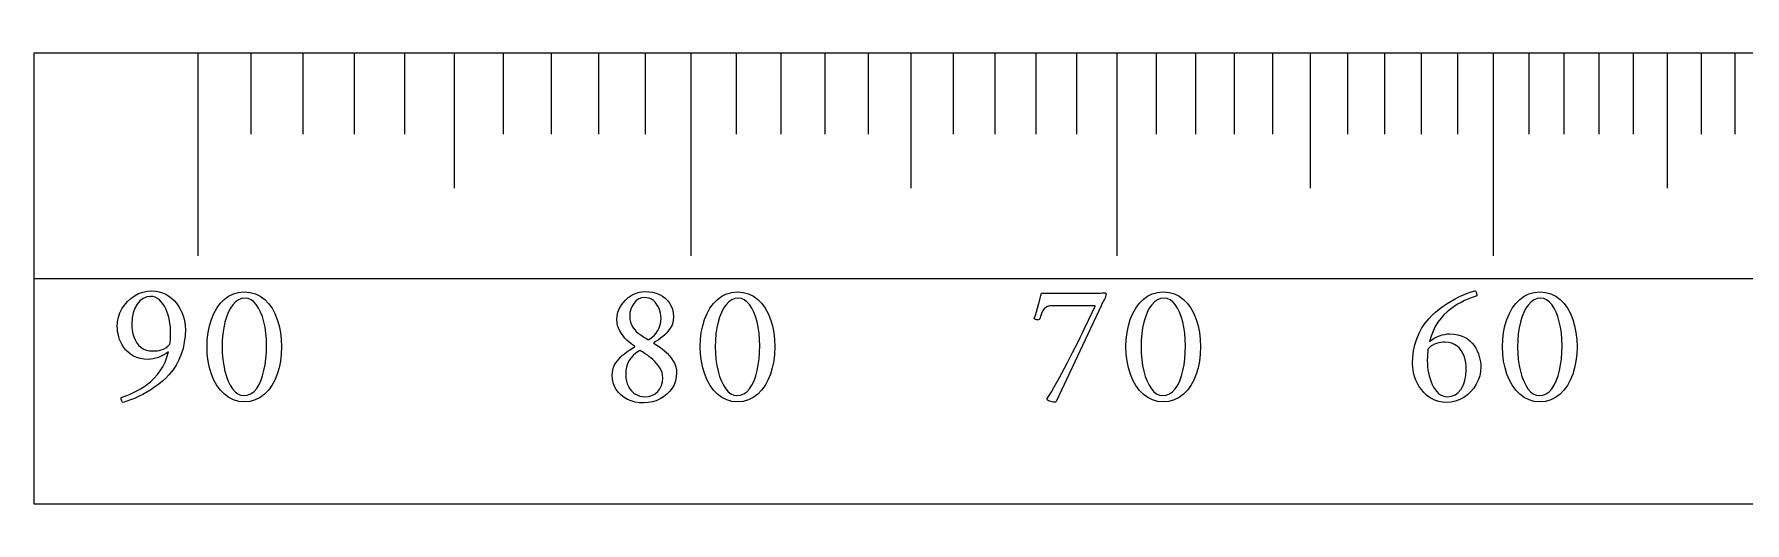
# Model space of a CAD drawing. Header units: millimetres. Extents: x -76 to 76, y -7 to 7.
# Drawn here: x -76 to -35.74, y -5.76 to 5.76 of the extents above; entities that cross this region are included whole.
import ezdxf

# ---------------------------------------------------------------- set-up
doc = ezdxf.new("R2010")
doc.units = ezdxf.units.MM
for name, color, linetype in [('CUT_OUTER', 1, 'Continuous'), ('ENGRAVE', 7, 'Continuous'), ('ENGRAVE_FINE', 8, 'Continuous'), ('GUIDE', 3, 'Continuous'), ('TEXT', 5, 'Continuous')]:
    doc.layers.add(name, color=color, linetype=linetype)

msp = doc.modelspace()

# ---------------------------------------------------------------- linework, layer by layer
at = {"layer": 'CUT_OUTER'}
msp.add_lwpolyline([(-4.725, -5.7574), (-5.2075, -5.32), (-76, -5.32), (-76, 5.32), (-5.2075, 5.32), (-4.725, 5.7574)], dxfattribs=at)
at = {"layer": 'ENGRAVE'}
for points in [[(-72.15, 5.32), (-72.15, 0.532)], [(-66.1133, 5.32), (-66.1133, 2.128)], [(-60.541, 5.32), (-60.541, 0.532)], [(-55.3626, 5.32), (-55.3626, 2.128)], [(-50.52, 5.32), (-50.52, 0.532)], [(-45.9646, 5.32), (-45.9646, 2.128)], [(-41.6558, 5.32), (-41.6558, 0.532)], [(-37.5589, 5.32), (-37.5589, 2.128)]]:
    msp.add_lwpolyline(points, dxfattribs=at)
at = {"layer": 'ENGRAVE_FINE'}
for points in [[(-70.9016, 5.32), (-70.9016, 3.4048)], [(-69.6744, 5.32), (-69.6744, 3.4048)], [(-68.4678, 5.32), (-68.4678, 3.4048)], [(-67.281, 5.32), (-67.281, 3.4048)], [(-64.9642, 5.32), (-64.9642, 3.4048)], [(-63.8329, 5.32), (-63.8329, 3.4048)], [(-62.719, 5.32), (-62.719, 3.4048)], [(-61.6219, 5.32), (-61.6219, 3.4048)], [(-59.4759, 5.32), (-59.4759, 3.4048)], [(-58.4259, 5.32), (-58.4259, 3.4048)], [(-57.3907, 5.32), (-57.3907, 3.4048)], [(-56.3698, 5.32), (-56.3698, 3.4048)], [(-54.3689, 5.32), (-54.3689, 3.4048)], [(-53.3882, 5.32), (-53.3882, 3.4048)], [(-52.42, 5.32), (-52.42, 3.4048)], [(-51.4641, 5.32), (-51.4641, 3.4048)], [(-49.5873, 5.32), (-49.5873, 3.4048)], [(-48.6658, 5.32), (-48.6658, 3.4048)], [(-47.755, 5.32), (-47.755, 3.4048)], [(-46.8548, 5.32), (-46.8548, 3.4048)], [(-45.0843, 5.32), (-45.0843, 3.4048)], [(-44.2136, 5.32), (-44.2136, 3.4048)], [(-43.3521, 5.32), (-43.3521, 3.4048)], [(-42.4996, 5.32), (-42.4996, 3.4048)], [(-40.8205, 5.32), (-40.8205, 3.4048)], [(-39.9934, 5.32), (-39.9934, 3.4048)], [(-39.1743, 5.32), (-39.1743, 3.4048)], [(-38.3628, 5.32), (-38.3628, 3.4048)], [(-36.7623, 5.32), (-36.7623, 3.4048)], [(-35.9727, 5.32), (-35.9727, 3.4048)]]:
    msp.add_lwpolyline(points, dxfattribs=at)
at = {"layer": 'GUIDE'}
msp.add_lwpolyline([(-76, 0), (76, 0)], dxfattribs=at)
at = {"layer": 'TEXT'}
for points in [[(-73.954, -2.8035), (-73.888, -2.7808), (-73.8176, -2.754), (-73.7428, -2.7232), (-73.6636, -2.6881), (-73.5822, -2.648), (-73.5004, -2.6017), (-73.4184, -2.5491), (-73.3362, -2.4904), (-73.2557, -2.4247), (-73.1792, -2.3509), (-73.1064, -2.2692), (-73.0376, -2.1795), (-72.9749, -2.0808), (-72.9207, -1.972), (-72.875, -1.8532), (-72.8378, -1.7244), (-72.8912, -1.7652), (-72.9485, -1.8011), (-73.0097, -1.8321), (-73.0747, -1.8582), (-73.1396, -1.8789), (-73.2008, -1.8937), (-73.2581, -1.9026), (-73.3115, -1.9056), (-73.4123, -1.9007), (-73.5045, -1.886), (-73.5883, -1.8616), (-73.6636, -1.8273), (-73.7311, -1.7855), (-73.7913, -1.7383), (-73.8443, -1.6856), (-73.8902, -1.6276), (-73.9293, -1.5661), (-73.9622, -1.503), (-73.989, -1.4384), (-74.0096, -1.3722), (-74.0249, -1.307), (-74.0359, -1.2451), (-74.0424, -1.1865), (-74.0446, -1.1313), (-74.0378, -1.0203), (-74.0173, -0.914), (-73.9832, -0.8123), (-73.9355, -0.7153), (-73.8761, -0.6251), (-73.8073, -0.5438), (-73.7289, -0.4716), (-73.641, -0.4084), (-73.5457, -0.3571), (-73.4453, -0.3204), (-73.3398, -0.2984), (-73.2291, -0.2911), (-73.1407, -0.2961), (-73.0566, -0.3111), (-72.977, -0.3362), (-72.9017, -0.3714), (-72.8313, -0.4147), (-72.7663, -0.4646), (-72.7067, -0.5208), (-72.6525, -0.5835), (-72.6041, -0.6513), (-72.5619, -0.723), (-72.5258, -0.7986), (-72.496, -0.878), (-72.4725, -0.9592), (-72.4558, -1.0401), (-72.4458, -1.1208), (-72.4424, -1.2013), (-72.4485, -1.3537), (-72.4666, -1.502), (-72.4969, -1.6461), (-72.5392, -1.7861), (-72.5937, -1.9197), (-72.6602, -2.0446), (-72.7388, -2.1607), (-72.8296, -2.268), (-72.9027, -2.3447), (-72.982, -2.4184), (-73.0674, -2.4889), (-73.1591, -2.5563), (-73.2542, -2.6198), (-73.3501, -2.6784), (-73.4467, -2.732), (-73.5442, -2.7808), (-73.6403, -2.8242), (-73.7331, -2.8616), (-73.8226, -2.8932), (-73.9087, -2.9188), (-73.9218, -2.9157), (-73.9324, -2.9064), (-73.9404, -2.891), (-73.9458, -2.8694), (-73.9494, -2.8467), (-73.9519, -2.8282), (-73.9535, -2.8138), (-73.954, -2.8035)], [(-71.0544, -0.3158), (-70.9179, -0.3268), (-70.7924, -0.36), (-70.6779, -0.4154), (-70.5746, -0.4929), (-70.4827, -0.5888), (-70.4026, -0.6993), (-70.3344, -0.8246), (-70.278, -0.9645), (-70.2339, -1.1152), (-70.2024, -1.2729), (-70.1834, -1.4375), (-70.1771, -1.609), (-70.1836, -1.7806), (-70.2029, -1.9452), (-70.2351, -2.1029), (-70.2801, -2.2536), (-70.3374, -2.3937), (-70.4062, -2.5193), (-70.4867, -2.6305), (-70.5787, -2.7273), (-70.6818, -2.8057), (-70.7955, -2.8616), (-70.9197, -2.8952), (-71.0544, -2.9064), (-71.1857, -2.8952), (-71.3077, -2.8616), (-71.4205, -2.8057), (-71.524, -2.7273), (-71.617, -2.6305), (-71.6985, -2.5193), (-71.7684, -2.3937), (-71.8267, -2.2536), (-71.8726, -2.1029), (-71.9055, -1.9452), (-71.9251, -1.7806), (-71.9317, -1.609), (-71.9253, -1.4375), (-71.906, -1.2729), (-71.8738, -1.1152), (-71.8287, -0.9645), (-71.7713, -0.8246), (-71.7021, -0.6993), (-71.621, -0.5888), (-71.5281, -0.4929), (-71.4243, -0.4154), (-71.3108, -0.36), (-71.1875, -0.3268), (-71.0544, -0.3158)], [(-61.616, -0.3075), (-61.5273, -0.3119), (-61.4425, -0.325), (-61.3616, -0.3469), (-61.2845, -0.3775), (-61.213, -0.4164), (-61.1491, -0.463), (-61.0926, -0.5173), (-61.0435, -0.5794), (-61.0039, -0.6489), (-60.9756, -0.7256), (-60.9586, -0.8095), (-60.9529, -0.9006), (-60.9575, -0.9763), (-60.9714, -1.0468), (-60.9946, -1.1122), (-61.027, -1.1725), (-61.066, -1.2281), (-61.1089, -1.2795), (-61.1556, -1.3269), (-61.2062, -1.3702), (-61.2581, -1.4098), (-61.3087, -1.4464), (-61.358, -1.4798), (-61.406, -1.5102), (-61.4168, -1.5148), (-61.4204, -1.5205), (-61.4168, -1.5272), (-61.406, -1.5349), (-61.3443, -1.5704), (-61.2829, -1.6111), (-61.2218, -1.6569), (-61.1609, -1.7079), (-61.1027, -1.763), (-61.0497, -1.8212), (-61.0018, -1.8824), (-60.9591, -1.9468), (-60.9239, -2.0134), (-60.8989, -2.0817), (-60.8838, -2.1514), (-60.8788, -2.2227), (-60.8855, -2.3211), (-60.9055, -2.4143), (-60.939, -2.5023), (-60.9859, -2.5852), (-61.0436, -2.6612), (-61.1099, -2.7288), (-61.1847, -2.7879), (-61.268, -2.8385), (-61.3572, -2.879), (-61.4497, -2.908), (-61.5456, -2.9254), (-61.6449, -2.9311), (-61.751, -2.926), (-61.8513, -2.9106), (-61.9456, -2.8848), (-62.0341, -2.8488), (-62.1148, -2.8035), (-62.1859, -2.7499), (-62.2476, -2.6881), (-62.2997, -2.6181), (-62.3412, -2.5412), (-62.3708, -2.4585), (-62.3885, -2.3702), (-62.3945, -2.2763), (-62.3909, -2.2119), (-62.38, -2.1507), (-62.362, -2.0925), (-62.3368, -2.0374), (-62.3062, -1.9854), (-62.2719, -1.9365), (-62.2341, -1.8907), (-62.1926, -1.8479), (-62.1493, -1.8083), (-62.1056, -1.7717), (-62.0617, -1.7383), (-62.0176, -1.7079), (-61.9753, -1.6803), (-61.9368, -1.6554), (-61.9021, -1.633), (-61.8714, -1.6132), (-61.8652, -1.6072), (-61.8631, -1.6018), (-61.8652, -1.5969), (-61.8714, -1.5926), (-61.9135, -1.5652), (-61.9574, -1.5323), (-62.0031, -1.4941), (-62.0505, -1.4505), (-62.0971, -1.4022), (-62.1401, -1.3501), (-62.1795, -1.2941), (-62.2153, -1.2342), (-62.245, -1.1709), (-62.2663, -1.1045), (-62.279, -1.035), (-62.2833, -0.9624), (-62.2775, -0.8775), (-62.2601, -0.7956), (-62.2311, -0.7168), (-62.1906, -0.6411), (-62.1405, -0.5705), (-62.083, -0.5068), (-62.018, -0.45), (-61.9455, -0.4002), (-61.8678, -0.3597), (-61.7869, -0.3307), (-61.703, -0.3133), (-61.616, -0.3075)], [(-59.4455, -0.3158), (-59.3089, -0.3268), (-59.1834, -0.36), (-59.069, -0.4154), (-58.9656, -0.4929), (-58.8737, -0.5888), (-58.7937, -0.6993), (-58.7255, -0.8246), (-58.6691, -0.9645), (-58.6249, -1.1152), (-58.5934, -1.2729), (-58.5745, -1.4375), (-58.5682, -1.609), (-58.5746, -1.7806), (-58.5939, -1.9452), (-58.6261, -2.1029), (-58.6711, -2.2536), (-58.7284, -2.3937), (-58.7973, -2.5193), (-58.8777, -2.6305), (-58.9698, -2.7273), (-59.0728, -2.8057), (-59.1865, -2.8616), (-59.3107, -2.8952), (-59.4455, -2.9064), (-59.5767, -2.8952), (-59.6988, -2.8616), (-59.8115, -2.8057), (-59.915, -2.7273), (-60.0081, -2.6305), (-60.0895, -2.5193), (-60.1594, -2.3937), (-60.2177, -2.2536), (-60.2637, -2.1029), (-60.2965, -1.9452), (-60.3162, -1.7806), (-60.3227, -1.609), (-60.3163, -1.4375), (-60.297, -1.2729), (-60.2648, -1.1152), (-60.2198, -0.9645), (-60.1624, -0.8246), (-60.0931, -0.6993), (-60.012, -0.5888), (-59.9191, -0.4929), (-59.8154, -0.4154), (-59.7019, -0.36), (-59.5785, -0.3268), (-59.4455, -0.3158)], [(-51.0719, -0.3487), (-51.032, -0.3483), (-50.9905, -0.3472), (-50.9475, -0.3452), (-50.903, -0.3425), (-50.8623, -0.3398), (-50.8309, -0.3379), (-50.8088, -0.3367), (-50.7959, -0.3364), (-50.7851, -0.3387), (-50.7774, -0.3456), (-50.7728, -0.3572), (-50.7712, -0.3734), (-50.7735, -0.396), (-50.7805, -0.4223), (-50.7921, -0.4526), (-50.8083, -0.4867), (-50.8271, -0.5234), (-50.8464, -0.5613), (-50.8662, -0.6006), (-50.8865, -0.6411), (-51.945, -2.9023), (-51.9523, -2.9077), (-51.9615, -2.9116), (-51.9728, -2.9139), (-51.9862, -2.9147), (-52.0102, -2.9133), (-52.0367, -2.909), (-52.0658, -2.9019), (-52.0974, -2.892), (-52.1263, -2.8803), (-52.1469, -2.8678), (-52.1592, -2.8546), (-52.1633, -2.8405), (-52.1106, -2.7582), (-52.0552, -2.6676), (-51.9973, -2.5687), (-51.9368, -2.4616), (-51.8746, -2.3489), (-51.8117, -2.233), (-51.748, -2.1141), (-51.6835, -1.9921), (-51.6194, -1.869), (-51.5569, -1.747), (-51.4959, -1.626), (-51.4364, -1.5061), (-51.3792, -1.3893), (-51.3252, -1.278), (-51.2742, -1.1721), (-51.2263, -1.0716), (-51.1823, -0.9786), (-51.1429, -0.8955), (-51.1082, -0.8221), (-51.0781, -0.7585), (-51.0537, -0.7072), (-51.0364, -0.6705), (-51.0259, -0.6485), (-51.0225, -0.6411), (-52.0439, -0.6411), (-52.1, -0.6458), (-52.1489, -0.6597), (-52.1906, -0.6828), (-52.2251, -0.7153), (-52.255, -0.7578), (-52.2828, -0.811), (-52.3085, -0.8751), (-52.3322, -0.95), (-52.3368, -0.9609), (-52.3466, -0.9686), (-52.3616, -0.9732), (-52.3816, -0.9748), (-52.3887, -0.9742), (-52.3976, -0.9727), (-52.4083, -0.9701), (-52.4208, -0.9665), (-52.4332, -0.9624), (-52.4439, -0.9583), (-52.4528, -0.9542), (-52.4599, -0.95), (-52.4335, -0.8673), (-52.4079, -0.7838), (-52.383, -0.6995), (-52.359, -0.6144), (-52.337, -0.5337), (-52.3183, -0.4625), (-52.303, -0.4008), (-52.291, -0.3487)], [(-49.4244, -0.3158), (-49.2878, -0.3268), (-49.1623, -0.36), (-49.0479, -0.4154), (-48.9446, -0.4929), (-48.8527, -0.5888), (-48.7726, -0.6993), (-48.7044, -0.8246), (-48.648, -0.9645), (-48.6039, -1.1152), (-48.5723, -1.2729), (-48.5534, -1.4375), (-48.5471, -1.609), (-48.5535, -1.7806), (-48.5729, -1.9452), (-48.605, -2.1029), (-48.6501, -2.2536), (-48.7074, -2.3937), (-48.7762, -2.5193), (-48.8567, -2.6305), (-48.9487, -2.7273), (-49.0518, -2.8057), (-49.1654, -2.8616), (-49.2896, -2.8952), (-49.4244, -2.9064), (-49.5557, -2.8952), (-49.6777, -2.8616), (-49.7904, -2.8057), (-49.8939, -2.7273), (-49.987, -2.6305), (-50.0685, -2.5193), (-50.1383, -2.3937), (-50.1967, -2.2536), (-50.2426, -2.1029), (-50.2754, -1.9452), (-50.2951, -1.7806), (-50.3017, -1.609), (-50.2952, -1.4375), (-50.2759, -1.2729), (-50.2438, -1.1152), (-50.1987, -0.9645), (-50.1413, -0.8246), (-50.0721, -0.6993), (-49.991, -0.5888), (-49.898, -0.4929), (-49.7943, -0.4154), (-49.6808, -0.36), (-49.5575, -0.3268), (-49.4244, -0.3158)], [(-42.6855, -1.3043), (-42.5847, -1.3091), (-42.4924, -1.3238), (-42.4086, -1.3483), (-42.3333, -1.3825), (-42.2659, -1.4243), (-42.2057, -1.4716), (-42.1526, -1.5242), (-42.1068, -1.5823), (-42.0676, -1.6438), (-42.0342, -1.7069), (-42.0068, -1.7715), (-41.9853, -1.8376), (-41.9691, -1.9029), (-41.9575, -1.9648), (-41.9506, -2.0234), (-41.9483, -2.0786), (-41.9551, -2.1879), (-41.9755, -2.2933), (-42.0096, -2.3948), (-42.0574, -2.4925), (-42.1166, -2.5836), (-42.1851, -2.6655), (-42.2628, -2.7381), (-42.3498, -2.8014), (-42.4444, -2.8528), (-42.5449, -2.8894), (-42.6514, -2.9115), (-42.7638, -2.9188), (-42.8522, -2.9138), (-42.9362, -2.8987), (-43.0159, -2.8736), (-43.0912, -2.8385), (-43.1616, -2.7951), (-43.2266, -2.7453), (-43.2862, -2.689), (-43.3404, -2.6264), (-43.3889, -2.5585), (-43.4315, -2.4868), (-43.4682, -2.4113), (-43.4989, -2.3319), (-43.5233, -2.2507), (-43.5406, -2.1697), (-43.5511, -2.089), (-43.5545, -2.0086), (-43.5484, -1.8562), (-43.5298, -1.7079), (-43.4989, -1.5637), (-43.4557, -1.4237), (-43.4006, -1.2901), (-43.3342, -1.1653), (-43.2565, -1.0492), (-43.1674, -0.9418), (-43.0926, -0.8651), (-43.0124, -0.7915), (-42.9268, -0.7209), (-42.8358, -0.6535), (-42.7416, -0.5899), (-42.6464, -0.531), (-42.5501, -0.4767), (-42.4528, -0.427), (-42.3566, -0.383), (-42.2638, -0.3456), (-42.1744, -0.315), (-42.0883, -0.2911), (-42.0752, -0.294), (-42.0646, -0.3029), (-42.0566, -0.3177), (-42.0512, -0.3384), (-42.0476, -0.3604), (-42.045, -0.3791), (-42.0435, -0.3944), (-42.043, -0.4064), (-42.109, -0.429), (-42.1794, -0.4558), (-42.2542, -0.4867), (-42.3333, -0.5217), (-42.4148, -0.5619), (-42.4966, -0.6082), (-42.5785, -0.6607), (-42.6608, -0.7194), (-42.7411, -0.7852), (-42.8173, -0.8589), (-42.8894, -0.9407), (-42.9573, -1.0304), (-43.0194, -1.1291), (-43.0737, -1.2378), (-43.1203, -1.3566), (-43.1592, -1.4855), (-43.1041, -1.4447), (-43.0459, -1.4088), (-42.9846, -1.3778), (-42.9203, -1.3516), (-42.8562, -1.3309), (-42.7957, -1.3161), (-42.7388, -1.3072), (-42.6855, -1.3043)], [(-40.5602, -0.3158), (-40.4237, -0.3268), (-40.2982, -0.36), (-40.1838, -0.4154), (-40.0804, -0.4929), (-39.9885, -0.5888), (-39.9085, -0.6993), (-39.8402, -0.8246), (-39.7839, -0.9645), (-39.7397, -1.1152), (-39.7082, -1.2729), (-39.6893, -1.4375), (-39.683, -1.609), (-39.6894, -1.7806), (-39.7087, -1.9452), (-39.7409, -2.1029), (-39.7859, -2.2536), (-39.8432, -2.3937), (-39.9121, -2.5193), (-39.9925, -2.6305), (-40.0845, -2.7273), (-40.1876, -2.8057), (-40.3013, -2.8616), (-40.4255, -2.8952), (-40.5602, -2.9064), (-40.6915, -2.8952), (-40.8135, -2.8616), (-40.9263, -2.8057), (-41.0298, -2.7273), (-41.1228, -2.6305), (-41.2043, -2.5193), (-41.2742, -2.3937), (-41.3325, -2.2536), (-41.3785, -2.1029), (-41.4113, -1.9452), (-41.431, -1.7806), (-41.4375, -1.609), (-41.4311, -1.4375), (-41.4118, -1.2729), (-41.3796, -1.1152), (-41.3346, -0.9645), (-41.2772, -0.8246), (-41.2079, -0.6993), (-41.1268, -0.5888), (-41.0339, -0.4929), (-40.9302, -0.4154), (-40.8166, -0.36), (-40.6933, -0.3268), (-40.5602, -0.3158)], [(-72.8049, -1.5473), (-72.801, -1.5141), (-72.7977, -1.4803), (-72.7948, -1.4461), (-72.7925, -1.4113), (-72.7907, -1.3763), (-72.7894, -1.3413), (-72.7887, -1.3063), (-72.7884, -1.2713), (-72.7902, -1.2026), (-72.7956, -1.1323), (-72.8046, -1.0605), (-72.8172, -0.9871), (-72.8334, -0.9143), (-72.8533, -0.844), (-72.8767, -0.7763), (-72.9037, -0.7112), (-72.9346, -0.6503), (-72.9696, -0.5953), (-73.0088, -0.5463), (-73.052, -0.5032), (-73.0991, -0.468), (-73.1498, -0.4429), (-73.2041, -0.4279), (-73.2621, -0.4229), (-73.3528, -0.4342), (-73.4356, -0.4682), (-73.5103, -0.5248), (-73.5771, -0.6041), (-73.6321, -0.7004), (-73.6713, -0.808), (-73.6949, -0.9269), (-73.7028, -1.0571), (-73.6997, -1.1404), (-73.6904, -1.2214), (-73.675, -1.3), (-73.6533, -1.3763), (-73.6248, -1.4478), (-73.5885, -1.5117), (-73.5444, -1.5682), (-73.4927, -1.6173), (-73.4327, -1.6569), (-73.364, -1.6852), (-73.2865, -1.7022), (-73.2003, -1.7079), (-73.1559, -1.7062), (-73.1091, -1.7012), (-73.0601, -1.6928), (-73.0088, -1.6811), (-72.9566, -1.6627), (-72.9053, -1.6343), (-72.8547, -1.5958), (-72.8049, -1.5473)], [(-71.0338, -0.464), (-71.1153, -0.4737), (-71.1909, -0.5027), (-71.2605, -0.5509), (-71.3242, -0.6185), (-71.3815, -0.7023), (-71.4318, -0.7992), (-71.4752, -0.9092), (-71.5116, -1.0324), (-71.5404, -1.1658), (-71.561, -1.3063), (-71.5734, -1.4541), (-71.5775, -1.609), (-71.5734, -1.7623), (-71.561, -1.9092), (-71.5404, -2.0496), (-71.5116, -2.1836), (-71.4757, -2.3078), (-71.4339, -2.4189), (-71.3861, -2.5168), (-71.3324, -2.6017), (-71.2736, -2.6701), (-71.2104, -2.719), (-71.1428, -2.7484), (-71.0709, -2.7582), (-70.9841, -2.7481), (-70.9051, -2.718), (-70.8338, -2.6678), (-70.7702, -2.5975), (-70.7142, -2.5105), (-70.6657, -2.4101), (-70.6247, -2.2964), (-70.5911, -2.1692), (-70.5649, -2.0325), (-70.5463, -1.8901), (-70.5351, -1.7421), (-70.5313, -1.5884), (-70.5353, -1.4339), (-70.5473, -1.2873), (-70.5673, -1.1486), (-70.5952, -1.018), (-70.6302, -0.8978), (-70.6714, -0.7904), (-70.7187, -0.696), (-70.7723, -0.6144), (-70.8311, -0.5486), (-70.8943, -0.5016), (-70.9619, -0.4734), (-71.0338, -0.464)], [(-61.6366, -0.4476), (-61.706, -0.4558), (-61.77, -0.4805), (-61.8285, -0.5217), (-61.8817, -0.5794), (-61.9258, -0.6484), (-61.9574, -0.7235), (-61.9763, -0.8049), (-61.9826, -0.8924), (-61.9781, -0.9656), (-61.9646, -1.0329), (-61.942, -1.0943), (-61.9105, -1.1498), (-61.8728, -1.1999), (-61.8317, -1.2451), (-61.7873, -1.2853), (-61.7396, -1.3207), (-61.6917, -1.3524), (-61.6469, -1.3815), (-61.6052, -1.408), (-61.5666, -1.4319), (-61.562, -1.4337), (-61.5563, -1.435), (-61.5496, -1.4358), (-61.5419, -1.4361), (-61.5401, -1.4361), (-61.5388, -1.4361), (-61.538, -1.4361), (-61.5378, -1.4361), (-61.5318, -1.4358), (-61.5264, -1.435), (-61.5215, -1.4337), (-61.5172, -1.4319), (-61.4585, -1.3882), (-61.406, -1.3393), (-61.3596, -1.2852), (-61.3195, -1.226), (-61.287, -1.1616), (-61.2639, -1.0921), (-61.25, -1.0175), (-61.2453, -0.9377), (-61.2483, -0.8785), (-61.2572, -0.8203), (-61.272, -0.7632), (-61.2927, -0.707), (-61.3188, -0.6538), (-61.3499, -0.6051), (-61.3858, -0.5611), (-61.4266, -0.5217), (-61.4721, -0.4893), (-61.5223, -0.4661), (-61.5772, -0.4522), (-61.6366, -0.4476)], [(-59.4249, -0.464), (-59.5063, -0.4737), (-59.5819, -0.5027), (-59.6515, -0.5509), (-59.7152, -0.6185), (-59.7725, -0.7023), (-59.8228, -0.7992), (-59.8662, -0.9092), (-59.9026, -1.0324), (-59.9315, -1.1658), (-59.9521, -1.3063), (-59.9644, -1.4541), (-59.9685, -1.609), (-59.9644, -1.7623), (-59.9521, -1.9092), (-59.9315, -2.0496), (-59.9026, -2.1836), (-59.8667, -2.3078), (-59.8249, -2.4189), (-59.7771, -2.5168), (-59.7235, -2.6017), (-59.6647, -2.6701), (-59.6015, -2.719), (-59.5339, -2.7484), (-59.4619, -2.7582), (-59.3752, -2.7481), (-59.2962, -2.718), (-59.2249, -2.6678), (-59.1613, -2.5975), (-59.1053, -2.5105), (-59.0568, -2.4101), (-59.0157, -2.2964), (-58.9821, -2.1692), (-58.956, -2.0325), (-58.9373, -1.8901), (-58.9261, -1.7421), (-58.9224, -1.5884), (-58.9264, -1.4339), (-58.9383, -1.2873), (-58.9583, -1.1486), (-58.9862, -1.018), (-59.0212, -0.8978), (-59.0624, -0.7904), (-59.1098, -0.696), (-59.1633, -0.6144), (-59.2222, -0.5486), (-59.2853, -0.5016), (-59.3529, -0.4734), (-59.4249, -0.464)], [(-49.4038, -0.464), (-49.4853, -0.4737), (-49.5608, -0.5027), (-49.6305, -0.5509), (-49.6942, -0.6185), (-49.7514, -0.7023), (-49.8018, -0.7992), (-49.8451, -0.9092), (-49.8816, -1.0324), (-49.9104, -1.1658), (-49.931, -1.3063), (-49.9434, -1.4541), (-49.9475, -1.609), (-49.9434, -1.7623), (-49.931, -1.9092), (-49.9104, -2.0496), (-49.8816, -2.1836), (-49.8457, -2.3078), (-49.8038, -2.4189), (-49.7561, -2.5168), (-49.7024, -2.6017), (-49.6436, -2.6701), (-49.5804, -2.719), (-49.5128, -2.7484), (-49.4409, -2.7582), (-49.3541, -2.7481), (-49.2751, -2.718), (-49.2038, -2.6678), (-49.1402, -2.5975), (-49.0842, -2.5105), (-49.0357, -2.4101), (-48.9946, -2.2964), (-48.961, -2.1692), (-48.9349, -2.0325), (-48.9163, -1.8901), (-48.9051, -1.7421), (-48.9013, -1.5884), (-48.9053, -1.4339), (-48.9173, -1.2873), (-48.9372, -1.1486), (-48.9652, -1.018), (-49.0002, -0.8978), (-49.0414, -0.7904), (-49.0887, -0.696), (-49.1423, -0.6144), (-49.2011, -0.5486), (-49.2643, -0.5016), (-49.3319, -0.4734), (-49.4038, -0.464)], [(-40.5397, -0.464), (-40.6211, -0.4737), (-40.6967, -0.5027), (-40.7663, -0.5509), (-40.83, -0.6185), (-40.8873, -0.7023), (-40.9376, -0.7992), (-40.981, -0.9092), (-41.0174, -1.0324), (-41.0463, -1.1658), (-41.0668, -1.3063), (-41.0792, -1.4541), (-41.0833, -1.609), (-41.0792, -1.7623), (-41.0668, -1.9092), (-41.0463, -2.0496), (-41.0174, -2.1836), (-40.9815, -2.3078), (-40.9397, -2.4189), (-40.8919, -2.5168), (-40.8383, -2.6017), (-40.7794, -2.6701), (-40.7162, -2.719), (-40.6487, -2.7484), (-40.5767, -2.7582), (-40.49, -2.7481), (-40.4109, -2.718), (-40.3396, -2.6678), (-40.2761, -2.5975), (-40.2201, -2.5105), (-40.1715, -2.4101), (-40.1305, -2.2964), (-40.0969, -2.1692), (-40.0708, -2.0325), (-40.0521, -1.8901), (-40.0409, -1.7421), (-40.0372, -1.5884), (-40.0412, -1.4339), (-40.0531, -1.2873), (-40.0731, -1.1486), (-40.101, -1.018), (-40.136, -0.8978), (-40.1772, -0.7904), (-40.2246, -0.696), (-40.2781, -0.6144), (-40.3369, -0.5486), (-40.4001, -0.5016), (-40.4677, -0.4734), (-40.5397, -0.464)], [(-43.1921, -1.6626), (-43.196, -1.6958), (-43.1993, -1.7295), (-43.2021, -1.7638), (-43.2045, -1.7985), (-43.2063, -1.8335), (-43.2075, -1.8685), (-43.2083, -1.9035), (-43.2086, -1.9385), (-43.2068, -2.0073), (-43.2014, -2.0775), (-43.1924, -2.1494), (-43.1797, -2.2227), (-43.1634, -2.2956), (-43.1432, -2.3659), (-43.1191, -2.4336), (-43.0912, -2.4987), (-43.0594, -2.5596), (-43.0237, -2.6145), (-42.9842, -2.6636), (-42.9409, -2.7067), (-42.8938, -2.7418), (-42.843, -2.7669), (-42.7887, -2.782), (-42.7308, -2.787), (-42.6384, -2.7757), (-42.5547, -2.7417), (-42.4798, -2.6851), (-42.4137, -2.6058), (-42.3596, -2.5095), (-42.321, -2.4019), (-42.2978, -2.283), (-42.2901, -2.1527), (-42.2933, -2.0678), (-42.303, -1.9859), (-42.3191, -1.9071), (-42.3416, -1.8315), (-42.3711, -1.7609), (-42.408, -1.6976), (-42.4524, -1.6415), (-42.5043, -1.5926), (-42.5643, -1.5529), (-42.633, -1.5246), (-42.7105, -1.5076), (-42.7967, -1.502), (-42.8411, -1.5036), (-42.8878, -1.5086), (-42.9369, -1.517), (-42.9882, -1.5287), (-43.0404, -1.5471), (-43.0917, -1.5756), (-43.1423, -1.6141), (-43.1921, -1.6626)], [(-61.6366, -2.787), (-61.5428, -2.7793), (-61.459, -2.7561), (-61.3852, -2.7175), (-61.3215, -2.6634), (-61.2702, -2.5968), (-61.2335, -2.5203), (-61.2115, -2.4341), (-61.2042, -2.3381), (-61.2085, -2.2772), (-61.2217, -2.2181), (-61.2435, -2.1608), (-61.2742, -2.1053), (-61.3107, -2.0523), (-61.3504, -2.0024), (-61.3931, -1.9555), (-61.4389, -1.9118), (-61.4855, -1.8715), (-61.5306, -1.8351), (-61.5741, -1.8025), (-61.616, -1.7738), (-61.6533, -1.7496), (-61.683, -1.7305), (-61.7048, -1.7166), (-61.719, -1.7079), (-61.7267, -1.7043), (-61.7334, -1.7017), (-61.7391, -1.7002), (-61.7437, -1.6997), (-61.7494, -1.6999), (-61.754, -1.7007), (-61.7576, -1.702), (-61.7602, -1.7038), (-61.837, -1.7571), (-61.9028, -1.8139), (-61.9575, -1.8744), (-62.0011, -1.9385), (-62.0345, -2.0083), (-62.0583, -2.0858), (-62.0726, -2.171), (-62.0773, -2.2639), (-62.0732, -2.3433), (-62.0608, -2.4168), (-62.0402, -2.4844), (-62.0114, -2.546), (-61.9763, -2.6013), (-61.9368, -2.6495), (-61.8929, -2.6908), (-61.8446, -2.7252), (-61.7938, -2.7522), (-61.7422, -2.7715), (-61.6898, -2.7831), (-61.6366, -2.787)]]:
    msp.add_lwpolyline(points, close=True, dxfattribs=at)

doc.saveas('drawing.dxf')
